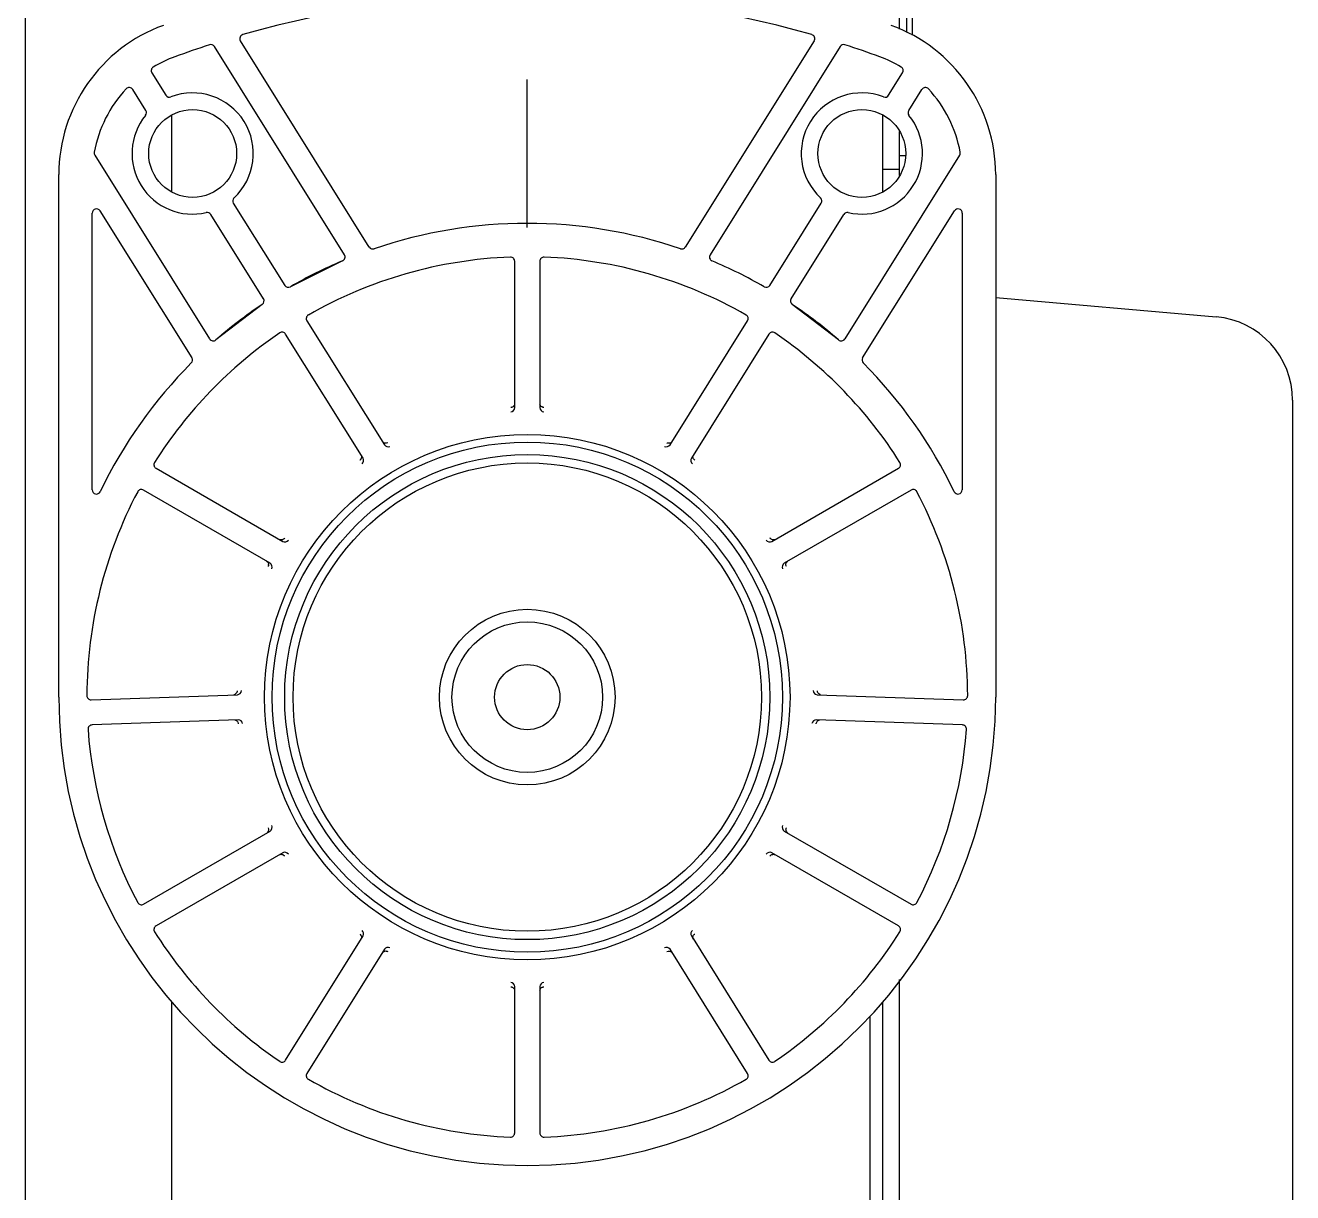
# Model space of a CAD drawing. Header units: millimetres. Extents: x 2482 to 7241, y 2335 to 6851.
# Drawn here: x 5739 to 5890.5, y 6570.2 to 6709.8 of the extents above; entities that cross this region are included whole.
import ezdxf

# ---------------------------------------------------------------- set-up
doc = ezdxf.new("R2010")
doc.units = ezdxf.units.MM
doc.header["$LTSCALE"] = 669.9
doc.layers.get('0').update_dxf_attribs({"linetype": 'CONTINUOUS'})
for name, color, linetype in [('ASSI', 7, 'CONTINUOUS'), ('GEOM', 7, 'CONTINUOUS'), ('NOGEOM', 7, 'CONTINUOUS')]:
    doc.layers.add(name, color=color, linetype=linetype)

msp = doc.modelspace()

# ---------------------------------------------------------------- linework, layer by layer
at = {"linetype": 'Continuous'}
for p, q in [((5739, 6184.93), (5739, 6740.75)), ((5843.5, 6709.29), (5843.5, 6722.18)), ((5756.5, 6689.82), (5756.5, 6699.04)), ((5756.5, 6009.93), (5756.5, 6593)), ((5840, 6009.93), (5840, 6591.29))]:
    msp.add_line(p, q, dxfattribs=at)
at = {"color": 7, "linetype": 'Continuous'}
msp.add_line((5841.5, 6009.93), (5841.5, 6593), dxfattribs=at)
at = {"layer": 'ASSI', "color": 7, "linetype": 'Continuous'}
for radius in [10.5, 9, 3.9]:
    msp.add_circle((5799, 6629.43), radius, dxfattribs=at)
at = {"layer": 'GEOM', "linetype": 'Continuous'}
for p, q in [((5845, 6721.18), (5845, 6708.59)), ((5844.32, 6718.18), (5844.32, 6708.91)), ((5843.5, 6691.79), (5843.5, 6697.07)), ((5843.5, 5964.73), (5843.5, 6595.67))]:
    msp.add_line(p, q, dxfattribs=at)
at = {"layer": 'GEOM', "color": 7, "linetype": 'Continuous'}
for p, q in [((5777.15, 6682.33), (5761.6, 6707.21)), ((5780.11, 6683.25), (5764.71, 6707.89)), ((5833.29, 6707.89), (5817.89, 6683.25)), ((5836.4, 6707.21), (5820.85, 6682.33)), ((5754.12, 6704.08), (5755.8, 6701.4)), ((5842.2, 6701.4), (5843.87, 6704.08)), ((5753.4, 6699.57), (5751.84, 6702.07)), ((5844.6, 6699.57), (5846.16, 6702.07)), ((5841.5, 6689.82), (5841.5, 6699.04)), ((5747.31, 6694.23), (5761.03, 6672.26)), ((5850.69, 6694.23), (5836.96, 6672.26)), ((5843.5, 6694.18), (5844.21, 6694.19)), ((5743, 6629.43), (5743, 6691.9)), ((5843.5, 6692.53), (5841.5, 6692.53)), ((5855, 6691.9), (5855, 6629.43)), ((5747, 6654.21), (5747, 6687.31)), ((5747.92, 6687.58), (5758.91, 6670)), ((5763.86, 6688.5), (5770, 6678.66)), ((5828, 6678.66), (5834.14, 6688.5)), ((5839.09, 6670), (5850.08, 6687.58)), ((5851, 6687.31), (5851, 6654.21)), ((5767.46, 6677.07), (5761.17, 6687.14)), ((5830.54, 6677.07), (5836.83, 6687.14)), ((5776.92, 6681.6), (5770.68, 6678.5)), ((5797.5, 6664.05), (5797.5, 6681.54)), ((5800.5, 6681.54), (5800.5, 6664.05)), ((5855, 6677.2), (5881.37, 6674.89)), ((5767.32, 6676.39), (5761.79, 6672.15)), ((5836.21, 6672.15), (5830.68, 6676.39)), ((5772.65, 6674.42), (5781.93, 6659.58)), ((5816.07, 6659.58), (5825.34, 6674.42)), ((5779.38, 6657.99), (5770.11, 6672.83)), ((5827.89, 6672.83), (5818.62, 6657.99)), ((5890.5, 6664.93), (5890.5, 6566.52)), ((5754.62, 6656.79), (5769.77, 6648.04)), ((5828.23, 6648.04), (5843.38, 6656.79)), ((5768.27, 6645.44), (5753.12, 6654.19)), ((5844.88, 6654.19), (5829.73, 6645.44)), ((5746.86, 6629.11), (5764.35, 6629.72)), ((5833.65, 6629.72), (5851.13, 6629.11)), ((5764.45, 6626.72), (5746.97, 6626.11)), ((5851.03, 6626.11), (5833.55, 6626.72)), ((5753.12, 6604.67), (5768.27, 6613.42)), ((5829.73, 6613.42), (5844.88, 6604.67)), ((5769.77, 6610.82), (5754.62, 6602.07)), ((5843.38, 6602.07), (5828.23, 6610.82)), ((5770.11, 6586.03), (5779.38, 6600.87)), ((5818.62, 6600.87), (5827.89, 6586.03)), ((5781.93, 6599.28), (5772.65, 6584.44)), ((5825.34, 6584.44), (5816.07, 6599.28)), ((5797.5, 6577.32), (5797.5, 6594.81)), ((5800.5, 6594.81), (5800.5, 6577.32))]:
    msp.add_line(p, q, dxfattribs=at)
for centre, radius in [((5759, 6694.43), 5.25), ((5839, 6694.43), 5.25), ((5799, 6629.43), 31.41), ((5799, 6629.43), 30.5), ((5799, 6629.43), 29), ((5799, 6629.43), 28)]:
    msp.add_circle(centre, radius, dxfattribs=at)
for centre, radius, start, end in [((5799, 6590.31), 123.12, 73.9663, 106.0337), ((5762, 6691.9), 19, 110.0126, 180), ((5765.13, 6708.16), 0.5, 106.0337, 212), ((5832.87, 6708.16), 0.5, 328, 73.9663), ((5836, 6691.9), 19, 0, 69.9874), ((5799, 6590.31), 123.12, 107.9689, 110.0126), ((5761.17, 6706.95), 0.5, 32, 107.9689), ((5836.83, 6706.95), 0.5, 72.0311, 148), ((5799, 6590.31), 123.12, 69.9874, 72.0311), ((5762, 6691.9), 15, 110.0126, 120.9219), ((5836, 6691.9), 15, 59.0781, 69.9874), ((5754.55, 6704.34), 0.5, 120.9219, 212), ((5843.45, 6704.34), 0.5, 328, 59.0781), ((5762, 6691.9), 15, 136.8949, 169.7148), ((5751.41, 6701.81), 0.5, 32, 136.8949), ((5756.22, 6701.66), 0.5, 212, 291.012), ((5759, 6694.43), 7.25, 312.988, 111.012), ((5839, 6694.43), 7.25, 68.988, 227.012), ((5841.78, 6701.66), 0.5, 248.988, 328), ((5846.59, 6701.81), 0.5, 43.1051, 148), ((5836, 6691.9), 15, 10.2852, 43.1051), ((5752.98, 6699.31), 0.5, 320.9975, 32), ((5845.02, 6699.31), 0.5, 148, 219.0025), ((5759, 6694.43), 7.25, 140.9975, 283.0025), ((5839, 6694.43), 7.25, 256.9975, 39.0025), ((5747.73, 6694.49), 0.5, 169.7148, 212), ((5850.27, 6694.49), 0.5, 328, 10.2852), ((5764.28, 6688.76), 0.5, 132.988, 212), ((5833.72, 6688.76), 0.5, 328, 47.012), ((5747.5, 6687.31), 0.5, 32, 180), ((5760.74, 6686.88), 0.5, 32, 103.0025), ((5837.26, 6686.88), 0.5, 76.9975, 148), ((5850.5, 6687.31), 0.5, 0, 148), ((5799, 6629.43), 56.65, 71.1475, 108.8525), ((5780.53, 6683.52), 0.5, 212, 288.8525), ((5817.47, 6683.52), 0.5, 251.1475, 328), ((5799, 6629.43), 56.65, 112.9398, 119.9946), ((5799, 6629.43), 52.65, 92.1978, 119.8022), ((5776.72, 6682.06), 0.5, 292.9398, 32), ((5797, 6681.54), 0.5, 0, 92.1978), ((5801, 6681.54), 0.5, 87.8022, 180), ((5799, 6629.43), 52.65, 60.1978, 87.8022), ((5821.28, 6682.06), 0.5, 148, 247.0602), ((5799, 6629.43), 56.65, 60.0054, 67.0602), ((5770.43, 6678.93), 0.5, 212, 299.9946), ((5827.57, 6678.93), 0.5, 240.0054, 328), ((5767.04, 6676.81), 0.5, 304.0054, 32), ((5830.96, 6676.81), 0.5, 148, 235.9946), ((5799, 6629.43), 56.65, 124.0054, 131.0602), ((5773.08, 6674.69), 0.5, 119.8022, 212), ((5824.92, 6674.69), 0.5, 328, 60.1978), ((5799, 6629.43), 56.65, 48.9398, 55.9946), ((5880.5, 6664.93), 10, 0, 85), ((5799, 6629.43), 52.65, 124.1978, 147.8022), ((5761.46, 6672.52), 0.5, 212, 311.0602), ((5769.69, 6672.57), 0.5, 32, 124.1978), ((5828.31, 6672.57), 0.5, 55.8022, 148), ((5799, 6629.43), 52.65, 32.1978, 55.8022), ((5836.54, 6672.52), 0.5, 228.9398, 328), ((5799, 6629.43), 56.65, 135.1475, 154.3015), ((5758.48, 6669.74), 0.5, 315.1475, 32), ((5839.52, 6669.74), 0.5, 148, 224.8525), ((5799, 6629.43), 56.65, 25.6985, 44.8525), ((5796.99, 6664.6), 0.537, 284.6753, 287.9417), ((5754.87, 6657.22), 0.5, 147.8022, 240), ((5843.13, 6657.22), 0.5, 300, 32.1978), ((5799, 6629.43), 52.65, 152.1978, 179.8022), ((5747.5, 6654.21), 0.5, 180, 334.3015), ((5752.87, 6653.76), 0.5, 60, 152.1978), ((5845.13, 6653.76), 0.5, 27.8022, 120), ((5799, 6629.43), 52.65, 0.1978, 27.8022), ((5850.5, 6654.21), 0.5, 205.6985, 360), ((5767.51, 6645.28), 0.567, 352.9438, 359.7748), ((5799, 6629.43), 56, 180, 360), ((5746.85, 6629.61), 0.5, 179.8022, 272), ((5851.15, 6629.61), 0.5, 268, 0.1978), ((5746.99, 6625.61), 0.5, 92, 184.1978), ((5799, 6629.43), 52.65, 184.1978, 207.8022), ((5763.92, 6626.19), 0.537, 16.6753, 19.9417), ((5834.08, 6626.19), 0.545, 160.8391, 164.5973), ((5799, 6629.43), 52.65, 332.1978, 355.8022), ((5851.01, 6625.61), 0.5, 355.8022, 88), ((5830.49, 6613.58), 0.567, 172.9438, 179.7748), ((5752.87, 6605.1), 0.5, 207.8022, 300), ((5845.13, 6605.1), 0.5, 240, 332.1978), ((5754.87, 6601.64), 0.5, 120, 212.1978), ((5799, 6629.43), 52.65, 212.1978, 235.8022), ((5799, 6629.43), 52.65, 304.1978, 327.8022), ((5843.13, 6601.64), 0.5, 327.8022, 60), ((5801.01, 6594.26), 0.537, 104.6753, 107.9417), ((5769.69, 6586.29), 0.5, 235.8022, 328), ((5828.31, 6586.29), 0.5, 212, 304.1978), ((5773.08, 6584.17), 0.5, 148, 240.1978), ((5824.92, 6584.17), 0.5, 299.8022, 32), ((5799, 6629.43), 52.65, 240.1978, 267.8022), ((5799, 6629.43), 52.65, 272.1978, 299.8022), ((5797, 6577.32), 0.5, 267.8022, 360), ((5801, 6577.32), 0.5, 180, 272.1978)]:
    msp.add_arc(centre, radius, start, end, dxfattribs=at)
for points, knots in [([(5797.12, 6664.08), (5797.11, 6664.07), (5797.08, 6664.07), (5797.04, 6664.06), (5797.03, 6664.06)], [0, 0, 0, 0, 0.4981, 1, 1, 1, 1]), ([(5797.49, 6664.47), (5797.47, 6664.35), (5797.37, 6664.18), (5797.2, 6664.1), (5797.15, 6664.09)], [0, 0, 0, 0, 0.695209, 1, 1, 1, 1]), ([(5800.88, 6664.07), (5800.87, 6664.08), (5800.83, 6664.09), (5800.79, 6664.11), (5800.77, 6664.12)], [0, 0, 0, 0, 0.507151, 1, 1, 1, 1]), ([(5800.97, 6664.06), (5800.96, 6664.06), (5800.93, 6664.07), (5800.9, 6664.07), (5800.88, 6664.07)], [0, 0, 0, 0, 0.501286, 1, 1, 1, 1]), ([(5815.91, 6659.78), (5815.87, 6659.78), (5815.79, 6659.79), (5815.72, 6659.82), (5815.68, 6659.84)], [0, 0, 0, 0, 0.489748, 1, 1, 1, 1]), ([(5779.05, 6657.82), (5779.04, 6657.81), (5779.01, 6657.78), (5778.99, 6657.76), (5778.98, 6657.75)], [0, 0, 0, 0, 0.4981, 1, 1, 1, 1]), ([(5779.12, 6658.41), (5779.2, 6658.29), (5779.21, 6658.04), (5779.09, 6657.87), (5779.05, 6657.82)], [0, 0, 0, 0, 0.687908, 1, 1, 1, 1]), ([(5818.81, 6658.12), (5818.81, 6658.16), (5818.81, 6658.23), (5818.83, 6658.31), (5818.84, 6658.34)], [0, 0, 0, 0, 0.513713, 1, 1, 1, 1]), ([(5769.64, 6648.23), (5769.6, 6648.22), (5769.52, 6648.22), (5769.45, 6648.24), (5769.41, 6648.25)], [0, 0, 0, 0, 0.513713, 1, 1, 1, 1]), ([(5828.07, 6648.38), (5828.06, 6648.39), (5828.03, 6648.41), (5828.02, 6648.44), (5828.01, 6648.45)], [0, 0, 0, 0, 0.4981, 1, 1, 1, 1]), ([(5828.66, 6648.29), (5828.53, 6648.21), (5828.28, 6648.2), (5828.11, 6648.33), (5828.07, 6648.38)], [0, 0, 0, 0, 0.687908, 1, 1, 1, 1]), ([(5768.07, 6645.21), (5768.07, 6645.18), (5768.06, 6645.12), (5768.03, 6645.07), (5768.02, 6645.04)], [0, 0, 0, 0, 0.494862, 1, 1, 1, 1]), ([(5764.31, 6630.1), (5764.31, 6630.08), (5764.3, 6630.05), (5764.28, 6630.01), (5764.27, 6629.99)], [0, 0, 0, 0, 0.507151, 1, 1, 1, 1]), ([(5764.32, 6630.19), (5764.32, 6630.18), (5764.32, 6630.15), (5764.31, 6630.12), (5764.31, 6630.1)], [0, 0, 0, 0, 0.501286, 1, 1, 1, 1]), ([(5833.69, 6630.09), (5833.69, 6630.11), (5833.68, 6630.14), (5833.68, 6630.18), (5833.68, 6630.19)], [0, 0, 0, 0, 0.4981, 1, 1, 1, 1]), ([(5833.72, 6630), (5833.72, 6630.01), (5833.7, 6630.05), (5833.7, 6630.08), (5833.69, 6630.09)], [0, 0, 0, 0, 0.495055, 1, 1, 1, 1]), ([(5764.04, 6626.7), (5764.16, 6626.69), (5764.33, 6626.58), (5764.41, 6626.43), (5764.43, 6626.38)], [0, 0, 0, 0, 0.695209, 1, 1, 1, 1]), ([(5833.57, 6626.37), (5833.59, 6626.42), (5833.67, 6626.58), (5833.84, 6626.69), (5833.96, 6626.7)], [0, 0, 0, 0, 0.303483, 1, 1, 1, 1]), ([(5764.44, 6626.35), (5764.44, 6626.33), (5764.45, 6626.3), (5764.46, 6626.27), (5764.46, 6626.25)], [0, 0, 0, 0, 0.4981, 1, 1, 1, 1]), ([(5833.54, 6626.25), (5833.54, 6626.27), (5833.55, 6626.29), (5833.55, 6626.32), (5833.56, 6626.34)], [0, 0, 0, 0, 0.501286, 1, 1, 1, 1]), ([(5829.93, 6613.65), (5829.93, 6613.68), (5829.94, 6613.74), (5829.96, 6613.79), (5829.98, 6613.82)], [0, 0, 0, 0, 0.494862, 1, 1, 1, 1]), ([(5769.34, 6610.57), (5769.47, 6610.65), (5769.72, 6610.66), (5769.89, 6610.53), (5769.93, 6610.48)], [0, 0, 0, 0, 0.687908, 1, 1, 1, 1]), ([(5769.93, 6610.48), (5769.94, 6610.47), (5769.96, 6610.45), (5769.98, 6610.42), (5769.99, 6610.41)], [0, 0, 0, 0, 0.4981, 1, 1, 1, 1]), ([(5828.36, 6610.63), (5828.4, 6610.64), (5828.48, 6610.64), (5828.55, 6610.62), (5828.59, 6610.61)], [0, 0, 0, 0, 0.513713, 1, 1, 1, 1]), ([(5818.88, 6600.45), (5818.8, 6600.57), (5818.78, 6600.82), (5818.91, 6600.99), (5818.95, 6601.04)], [0, 0, 0, 0, 0.687908, 1, 1, 1, 1]), ([(5818.95, 6601.04), (5818.96, 6601.05), (5818.98, 6601.08), (5819.01, 6601.1), (5819.02, 6601.1)], [0, 0, 0, 0, 0.4981, 1, 1, 1, 1]), ([(5779.19, 6600.74), (5779.19, 6600.7), (5779.19, 6600.62), (5779.17, 6600.55), (5779.16, 6600.52)], [0, 0, 0, 0, 0.513713, 1, 1, 1, 1]), ([(5782.08, 6599.08), (5782.12, 6599.08), (5782.21, 6599.06), (5782.28, 6599.04), (5782.32, 6599.02)], [0, 0, 0, 0, 0.489748, 1, 1, 1, 1]), ([(5797.03, 6594.8), (5797.04, 6594.8), (5797.07, 6594.79), (5797.1, 6594.79), (5797.11, 6594.78)], [0, 0, 0, 0, 0.501286, 1, 1, 1, 1]), ([(5800.87, 6594.78), (5800.89, 6594.79), (5800.92, 6594.79), (5800.95, 6594.8), (5800.97, 6594.8)], [0, 0, 0, 0, 0.4981, 1, 1, 1, 1]), ([(5797.11, 6594.78), (5797.13, 6594.78), (5797.17, 6594.77), (5797.21, 6594.75), (5797.23, 6594.74)], [0, 0, 0, 0, 0.507151, 1, 1, 1, 1]), ([(5800.51, 6594.39), (5800.53, 6594.51), (5800.63, 6594.68), (5800.79, 6594.76), (5800.85, 6594.77)], [0, 0, 0, 0, 0.695209, 1, 1, 1, 1])]:
    msp.add_open_spline(points, degree=3, knots=knots, dxfattribs=at)
for points in [[(5797.03, 6663.55), (5797.26, 6663.56), (5797.5, 6663.82), (5797.5, 6664.05)], [(5800.5, 6664.05), (5800.5, 6663.82), (5800.74, 6663.56), (5800.97, 6663.55)], [(5800.77, 6664.12), (5800.64, 6664.18), (5800.53, 6664.32), (5800.51, 6664.47)], [(5781.98, 6659.79), (5781.88, 6659.81), (5781.78, 6659.86), (5781.71, 6659.94)], [(5816.33, 6660), (5816.25, 6659.87), (5816.07, 6659.78), (5815.91, 6659.78)], [(5781.93, 6659.58), (5782.05, 6659.39), (5782.39, 6659.3), (5782.59, 6659.41)], [(5782.32, 6659.84), (5782.22, 6659.79), (5782.09, 6659.77), (5781.98, 6659.79)], [(5815.41, 6659.41), (5815.61, 6659.3), (5815.95, 6659.39), (5816.07, 6659.58)], [(5779.25, 6657.32), (5779.43, 6657.45), (5779.5, 6657.8), (5779.38, 6657.99)], [(5818.62, 6657.99), (5818.5, 6657.8), (5818.56, 6657.45), (5818.75, 6657.32)], [(5819.02, 6657.75), (5818.91, 6657.84), (5818.82, 6657.98), (5818.81, 6658.12)], [(5769.99, 6648.45), (5769.92, 6648.34), (5769.78, 6648.24), (5769.64, 6648.23)], [(5769.77, 6648.04), (5769.97, 6647.92), (5770.31, 6648.01), (5770.44, 6648.2)], [(5827.56, 6648.2), (5827.69, 6648.01), (5828.03, 6647.92), (5828.23, 6648.04)], [(5767.84, 6645.69), (5767.98, 6645.61), (5768.08, 6645.43), (5768.08, 6645.27)], [(5768.47, 6644.78), (5768.57, 6644.99), (5768.47, 6645.33), (5768.27, 6645.44)], [(5829.73, 6645.44), (5829.53, 6645.33), (5829.43, 6644.99), (5829.53, 6644.78)], [(5829.98, 6645.04), (5829.93, 6645.14), (5829.91, 6645.27), (5829.93, 6645.38)], [(5829.93, 6645.38), (5829.96, 6645.48), (5830.02, 6645.58), (5830.1, 6645.64)], [(5764.27, 6629.99), (5764.21, 6629.86), (5764.08, 6629.74), (5763.93, 6629.71)], [(5764.35, 6629.72), (5764.58, 6629.73), (5764.83, 6629.98), (5764.83, 6630.21)], [(5833.17, 6630.21), (5833.17, 6629.98), (5833.42, 6629.73), (5833.65, 6629.72)], [(5834.07, 6629.71), (5833.92, 6629.74), (5833.78, 6629.86), (5833.72, 6630)], [(5764.97, 6626.27), (5764.95, 6626.5), (5764.68, 6626.73), (5764.45, 6626.72)], [(5833.55, 6626.72), (5833.32, 6626.73), (5833.05, 6626.5), (5833.03, 6626.27)], [(5768.07, 6613.48), (5768.04, 6613.38), (5767.98, 6613.28), (5767.9, 6613.22)], [(5768.02, 6613.82), (5768.07, 6613.72), (5768.09, 6613.59), (5768.07, 6613.48)], [(5768.27, 6613.42), (5768.47, 6613.53), (5768.57, 6613.87), (5768.47, 6614.08)], [(5829.53, 6614.08), (5829.43, 6613.87), (5829.53, 6613.53), (5829.73, 6613.42)], [(5830.16, 6613.17), (5830.02, 6613.25), (5829.92, 6613.43), (5829.92, 6613.58)], [(5770.44, 6610.66), (5770.31, 6610.85), (5769.97, 6610.94), (5769.77, 6610.82)], [(5828.23, 6610.82), (5828.03, 6610.94), (5827.69, 6610.85), (5827.56, 6610.66)], [(5828.01, 6610.41), (5828.08, 6610.52), (5828.22, 6610.62), (5828.36, 6610.63)], [(5778.98, 6601.1), (5779.09, 6601.02), (5779.18, 6600.88), (5779.19, 6600.74)], [(5779.38, 6600.87), (5779.5, 6601.06), (5779.43, 6601.41), (5779.25, 6601.54)], [(5818.75, 6601.54), (5818.56, 6601.41), (5818.5, 6601.06), (5818.62, 6600.87)], [(5782.59, 6599.45), (5782.39, 6599.56), (5782.05, 6599.47), (5781.93, 6599.28)], [(5816.07, 6599.28), (5815.95, 6599.47), (5815.61, 6599.56), (5815.41, 6599.45)], [(5781.66, 6598.86), (5781.75, 6598.99), (5781.93, 6599.08), (5782.08, 6599.08)], [(5815.68, 6599.02), (5815.78, 6599.07), (5815.91, 6599.09), (5816.02, 6599.07)], [(5816.02, 6599.07), (5816.12, 6599.05), (5816.22, 6599), (5816.29, 6598.92)], [(5797.5, 6594.81), (5797.5, 6595.04), (5797.26, 6595.3), (5797.03, 6595.31)], [(5800.97, 6595.31), (5800.74, 6595.3), (5800.5, 6595.04), (5800.5, 6594.81)], [(5797.23, 6594.74), (5797.36, 6594.68), (5797.47, 6594.54), (5797.49, 6594.39)]]:
    msp.add_open_spline(points, degree=3, dxfattribs=at)
at = {"layer": 'NOGEOM', "color": 7, "linetype": 'Continuous'}
msp.add_line((5799, 6685.59), (5799, 6703.27), dxfattribs=at)

doc.saveas('drawing.dxf')
